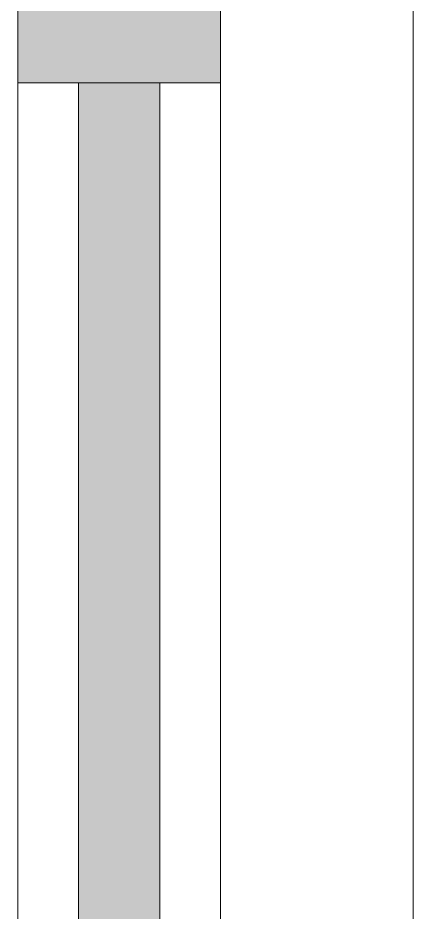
# Model space of a CAD drawing. Header units: inches. Extents: x -2349 to 1043, y -456 to 2193.
# Drawn here: x 1000.83 to 1005.7, y 355.98 to 367.01 of the extents above; entities that cross this region are included whole.
import ezdxf

# ---------------------------------------------------------------- set-up
doc = ezdxf.new("R2010")
doc.units = ezdxf.units.IN
doc.header["$MEASUREMENT"] = 0
for name, color, linetype, lineweight in [('A-GLAZ-CURT', 52, 'Continuous', 13), ('A-GLAZ-CWMG', 51, 'Continuous', 13), ('I-WALL', 2, 'Continuous', 13)]:
    doc.layers.add(name, color=color, linetype=linetype, lineweight=lineweight)

# ---------------------------------------------------------------- blocks, each defined once
blk = doc.blocks.new('System Panel - Glazed-7824389-7TH FLOOR POWER _ SIGNAL')
at = {"layer": 'A-GLAZ-CURT', "lineweight": 9}
blk.add_hatch(color=7, dxfattribs=at).paths.add_polyline_path([(-29.25, -0.5), (29.25, -0.5), (29.25, 0.5), (-29.25, 0.5)], flags=0)
at = {"layer": 'A-GLAZ-CURT', "color": 8, "lineweight": 20}
for p, q in [((29.25, 0.5), (-29.25, 0.5)), ((29.25, -0.5), (29.25, 0.5)), ((-29.25, -0.5), (29.25, -0.5))]:
    blk.add_line(p, q, dxfattribs=at)
blk = doc.blocks.new('Rectangular Mullion - 1_5_ x 2_5_ rectangular SS-7796962-7TH FLOOR POWER _ SIGNAL')
at = {"layer": 'A-GLAZ-CWMG', "lineweight": 9}
for p, q in [((1000.829, -245.792), (1000.829, -304.292)), ((1003.329, -245.792), (1003.329, -304.292))]:
    blk.add_line(p, q, dxfattribs=at)
blk = doc.blocks.new('Rectangular Mullion - 1_5_ x 2_5_ rectangular SS-7796925-7TH FLOOR POWER _ SIGNAL')
at = {"layer": 'A-GLAZ-CWMG', "lineweight": 9}
blk.add_hatch(color=7, dxfattribs=at).paths.add_polyline_path([(-0.75, 0.5), (-0.75, 1.25), (0.75, 1.25), (0.75, -1.25), (-0.75, -1.25), (-0.75, -0.5)], flags=0)
at = {"layer": 'A-GLAZ-CWMG', "color": 8, "lineweight": 20}
for p, q in [((-0.75, 1.25), (0.75, 1.25)), ((-0.75, -1.25), (-0.75, 1.25)), ((0.75, 1.25), (0.75, -1.25)), ((0.75, -1.25), (-0.75, -1.25))]:
    blk.add_line(p, q, dxfattribs=at)

msp = doc.modelspace()

# ---------------------------------------------------------------- linework, layer by layer
at = {"layer": 'I-WALL', "lineweight": 9}
msp.add_line((1005.704, 1677.045), (1005.704, -450.911), dxfattribs=at)

# ---------------------------------------------------------------- block references
at = {"layer": 'A-GLAZ-CURT', "lineweight": 9, "rotation": 89.99999999999991}
msp.add_blockref('System Panel - Glazed-7824389-7TH FLOOR POWER _ SIGNAL', (1002.079, 336.958), dxfattribs=at)
at = {"layer": 'A-GLAZ-CWMG', "lineweight": 9, "extrusion": (0, 0, -1), "rotation": 90.0000000000001}
msp.add_blockref('Rectangular Mullion - 1_5_ x 2_5_ rectangular SS-7796925-7TH FLOOR POWER _ SIGNAL', (-1002.079, 366.958), dxfattribs=at)
at = {"layer": 'A-GLAZ-CWMG', "lineweight": 9}
msp.add_blockref('Rectangular Mullion - 1_5_ x 2_5_ rectangular SS-7796962-7TH FLOOR POWER _ SIGNAL', (0, 612), dxfattribs=at)

doc.saveas('drawing.dxf')
